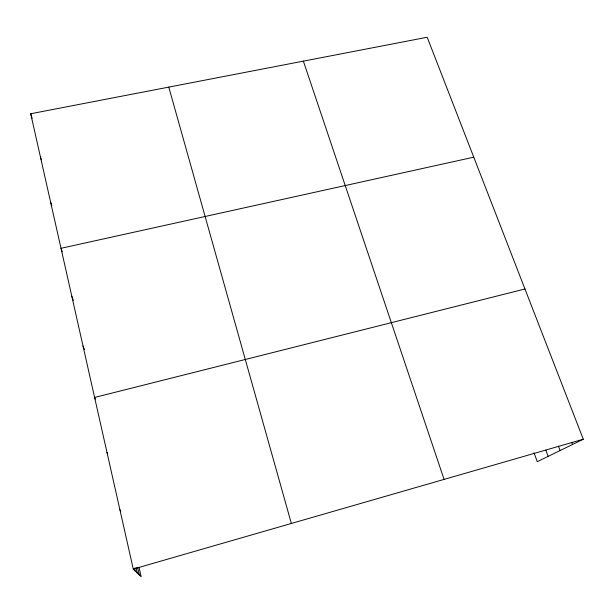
<?xml version="1.0" encoding="UTF-8"?>
<svg xmlns="http://www.w3.org/2000/svg" width="614" height="614" viewBox="0 0 614 614"><rect width="100%" height="100%" fill="white"/><g stroke="black" fill="none" stroke-linecap="round" stroke-linejoin="round"><path stroke-width="0.92" d="M139.063 567.451L141.182 576.746L133.269 569.071L30.7 113.751L427.19 37.254L583.3 439.233L537.288 461.674L534.003 452.794M133.269 569.071L583.3 439.233M524.955 289.002L94.61 397.458L95.331 399.123M473.762 157.176L61.009 248.302L62.229 251.771M119.883 509.651L120.781 511.071M107.005 452.487L107.742 453.961M83.013 345.966L84.417 349.527M571.826 442.725L572.509 444.498M558.418 446.086L560.106 450.546M545.815 450.093L548.164 456.371M71.823 296.286L73.373 300.484M50.563 201.937L51.76 205.467M303.377 61.147L444.075 479.404M40.47 157.115L41.345 159.786M30.7 113.751L32.128 118.226M168.773 87.111L291.366 523.458M137.643 567.528L139.324 574.942M136.016 567.39L137.283 572.962M134.512 568.096L135.141 570.882"/></g></svg>
